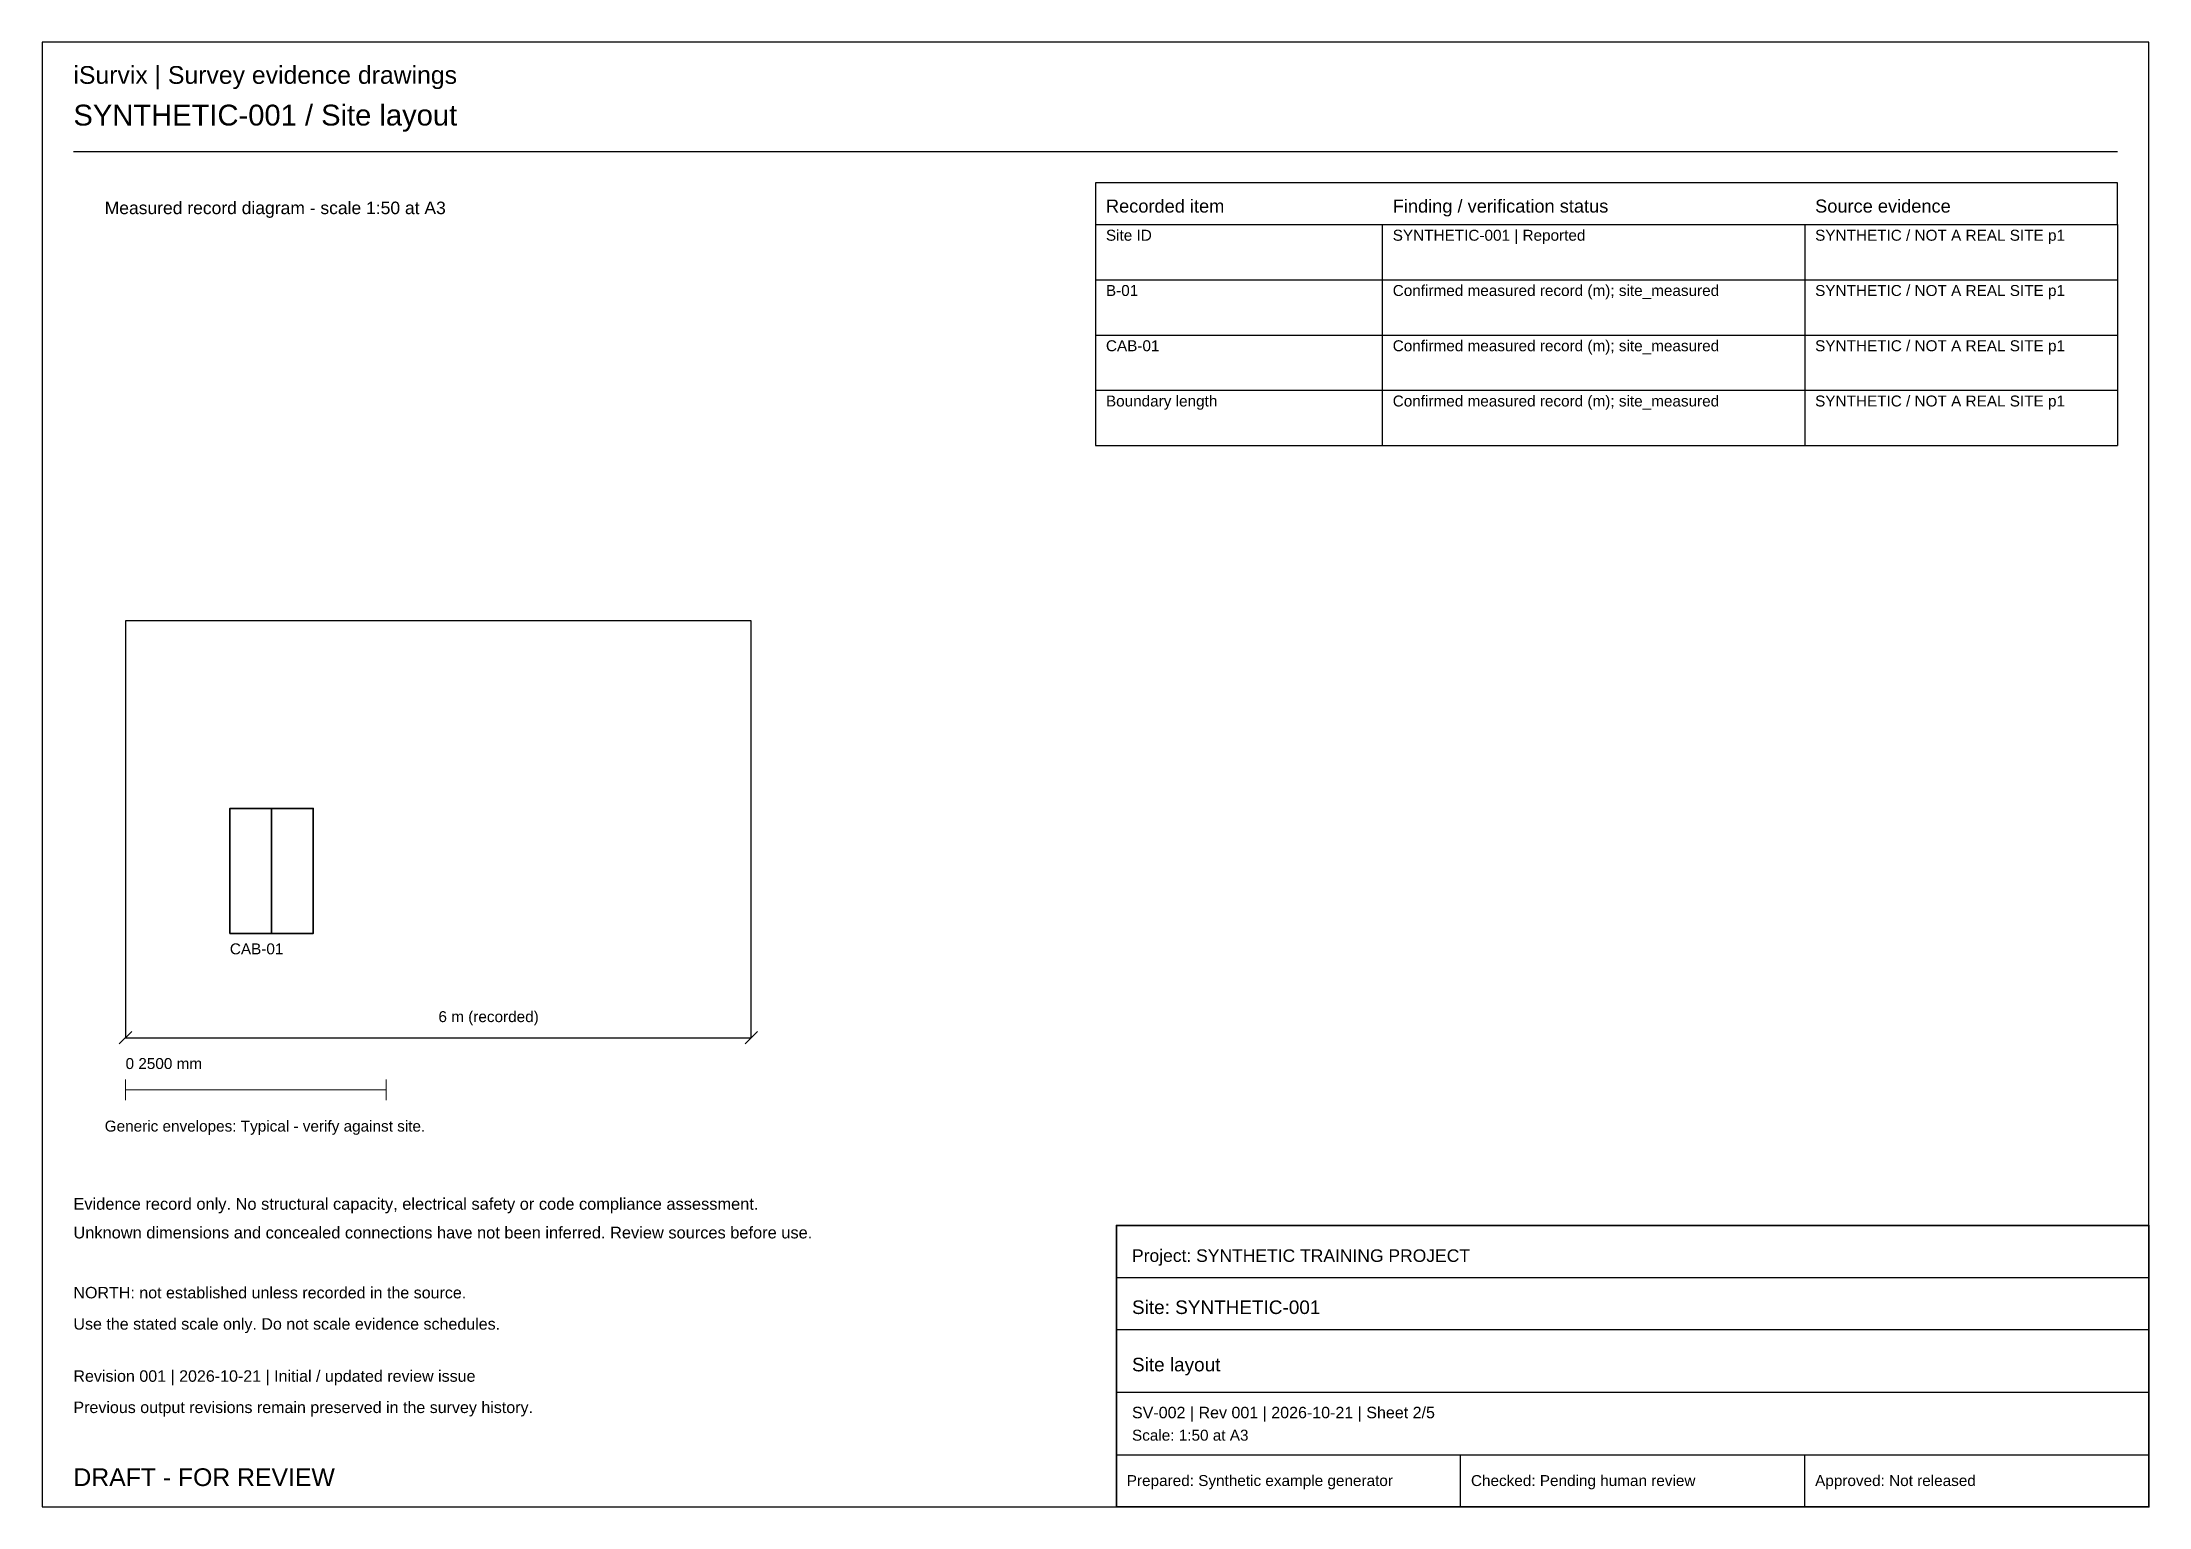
# Model space of a CAD drawing. Header units: millimetres. Extents: x 8 to 412, y 8 to 289.
import ezdxf

# ---------------------------------------------------------------- set-up
doc = ezdxf.new("R2010")
doc.units = ezdxf.units.MM
for name, color, linetype, lineweight in [('BORDER', 8, 'Continuous', 25), ('DIMENSIONS', 7, 'Continuous', 18), ('EQUIPMENT', 7, 'Continuous', 35), ('MEASURED', 5, 'Continuous', 25), ('TEXT', 7, 'Continuous', 18), ('TITLE', 7, 'Continuous', 35), ('WARNINGS', 1, 'Continuous', 25)]:
    doc.layers.add(name, color=color, linetype=linetype, lineweight=lineweight)
doc.styles.get("Standard").update_dxf_attribs({"font": 'Arial.ttf'})

# ---------------------------------------------------------------- blocks, each defined once
blk = doc.blocks.new('ISURVIX_CABINET_5EA50625')
blk.add_line((0.5, 0), (0.5, 1))
blk.add_lwpolyline([(0, 0), (1, 0), (1, 1), (0, 1)], close=True)

msp = doc.modelspace()

# ---------------------------------------------------------------- linework, layer by layer
at = {"layer": 'BORDER'}
for p, q in [((14, 268), (406, 268)), ((210, 254), (210, 243.4)), ((265, 254), (265, 243.4)), ((346, 254), (346, 243.4)), ((406, 254), (406, 243.4)), ((210, 243.4), (406, 243.4)), ((210, 243.4), (210, 232.8)), ((265, 243.4), (265, 232.8)), ((346, 243.4), (346, 232.8)), ((406, 243.4), (406, 232.8)), ((210, 232.8), (406, 232.8)), ((210, 232.8), (210, 222.2)), ((265, 232.8), (265, 222.2)), ((346, 232.8), (346, 222.2)), ((406, 232.8), (406, 222.2)), ((210, 222.2), (406, 222.2)), ((210, 222.2), (210, 211.6)), ((265, 222.2), (265, 211.6)), ((346, 222.2), (346, 211.6)), ((406, 222.2), (406, 211.6)), ((210, 211.6), (406, 211.6)), ((214, 52), (412, 52)), ((214, 42), (412, 42)), ((214, 30), (412, 30)), ((214, 18), (412, 18)), ((280, 8), (280, 18)), ((346, 8), (346, 18))]:
    msp.add_line(p, q, dxfattribs=at)
for points in [[(8, 8), (412, 8), (412, 289), (8, 289)], [(210, 254), (406, 254), (406, 262), (210, 262)]]:
    msp.add_lwpolyline(points, close=True, dxfattribs=at)
at = {"layer": 'DIMENSIONS'}
for p, q in [((22.8, 96.8), (25.2, 99.2)), ((24, 98), (144, 98)), ((142.8, 96.8), (145.2, 99.2)), ((24, 86), (24, 90)), ((74, 86), (74, 90)), ((24, 88), (74, 88))]:
    msp.add_line(p, q, dxfattribs=at)
at = {"layer": 'MEASURED'}
msp.add_lwpolyline([(24, 98), (144, 98), (144, 178), (24, 178)], close=True, dxfattribs=at)
at = {"layer": 'TITLE'}
msp.add_lwpolyline([(214, 8), (412, 8), (412, 62), (214, 62)], close=True, dxfattribs=at)

# ---------------------------------------------------------------- block references
at = {"layer": 'EQUIPMENT', "xscale": 16, "yscale": 24}
msp.add_blockref('ISURVIX_CABINET_5EA50625', (44, 118), dxfattribs=at)

# ---------------------------------------------------------------- texts
at = {"layer": 'TEXT'}
for s, height, p in [('Site ID', 2.1, (212, 250.9)), ('SYNTHETIC-001 | Reported', 2.1, (267, 250.9)), ('SYNTHETIC / NOT A REAL SITE p1', 2.1, (348, 250.9)), ('B-01', 2.1, (212, 240.3)), ('Confirmed measured record (m); site_measured', 2.1, (267, 240.3)), ('SYNTHETIC / NOT A REAL SITE p1', 2.1, (348, 240.3)), ('CAB-01', 2.1, (212, 229.7)), ('Confirmed measured record (m); site_measured', 2.1, (267, 229.7)), ('SYNTHETIC / NOT A REAL SITE p1', 2.1, (348, 229.7)), ('Boundary length', 2.1, (212, 219.1)), ('Confirmed measured record (m); site_measured', 2.1, (267, 219.1)), ('SYNTHETIC / NOT A REAL SITE p1', 2.1, (348, 219.1)), ('CAB-01', 2.1, (44, 114)), ('6 m (recorded)', 2.1, (84, 101)), ('0 2500 mm', 2.1, (24, 92)), ('NORTH: not established unless recorded in the source.', 2.2, (14, 48)), ('Use the stated scale only. Do not scale evidence schedules.', 2.2, (14, 42)), ('Revision 001 | 2026-10-21 | Initial / updated review issue', 2.2, (14, 32)), ('Previous output revisions remain preserved in the survey history.', 2.2, (14, 26)), ('SV-002 | Rev 001 | 2026-10-21 | Sheet 2/5', 2.2, (217, 25)), ('Scale: 1:50 at A3', 2.1, (217, 20.7)), ('Prepared: Synthetic example generator', 2.1, (216, 12)), ('Checked: Pending human review', 2.1, (282, 12)), ('Approved: Not released', 2.1, (348, 12))]:
    msp.add_text(s, height=height, dxfattribs=at).set_placement(p)
at = {"layer": 'TITLE'}
for s, height, p in [('iSurvix | Survey evidence drawings', 3.4, (14, 281)), ('SYNTHETIC-001 / Site layout', 4, (14, 273)), ('Recorded item', 2.5, (212, 256.3)), ('Finding / verification status', 2.5, (267, 256.3)), ('Source evidence', 2.5, (348, 256.3)), ('Measured record diagram - scale 1:50 at A3', 2.4, (20, 256)), ('Project: SYNTHETIC TRAINING PROJECT', 2.4, (217, 55)), ('Site: SYNTHETIC-001', 2.6, (217, 45)), ('Site layout', 2.6, (217, 34))]:
    msp.add_text(s, height=height, dxfattribs=at).set_placement(p)
at = {"layer": 'WARNINGS'}
for s, height, p in [('Generic envelopes: Typical - verify against site.', 2.1, (20, 80)), ('Evidence record only. No structural capacity, electrical safety or code compliance assessment.', 2.25, (14, 65)), ('Unknown dimensions and concealed connections have not been inferred. Review sources before use.', 2.25, (14, 59.5)), ('DRAFT - FOR REVIEW', 3.4, (14, 12))]:
    msp.add_text(s, height=height, dxfattribs=at).set_placement(p)

doc.saveas('drawing.dxf')
